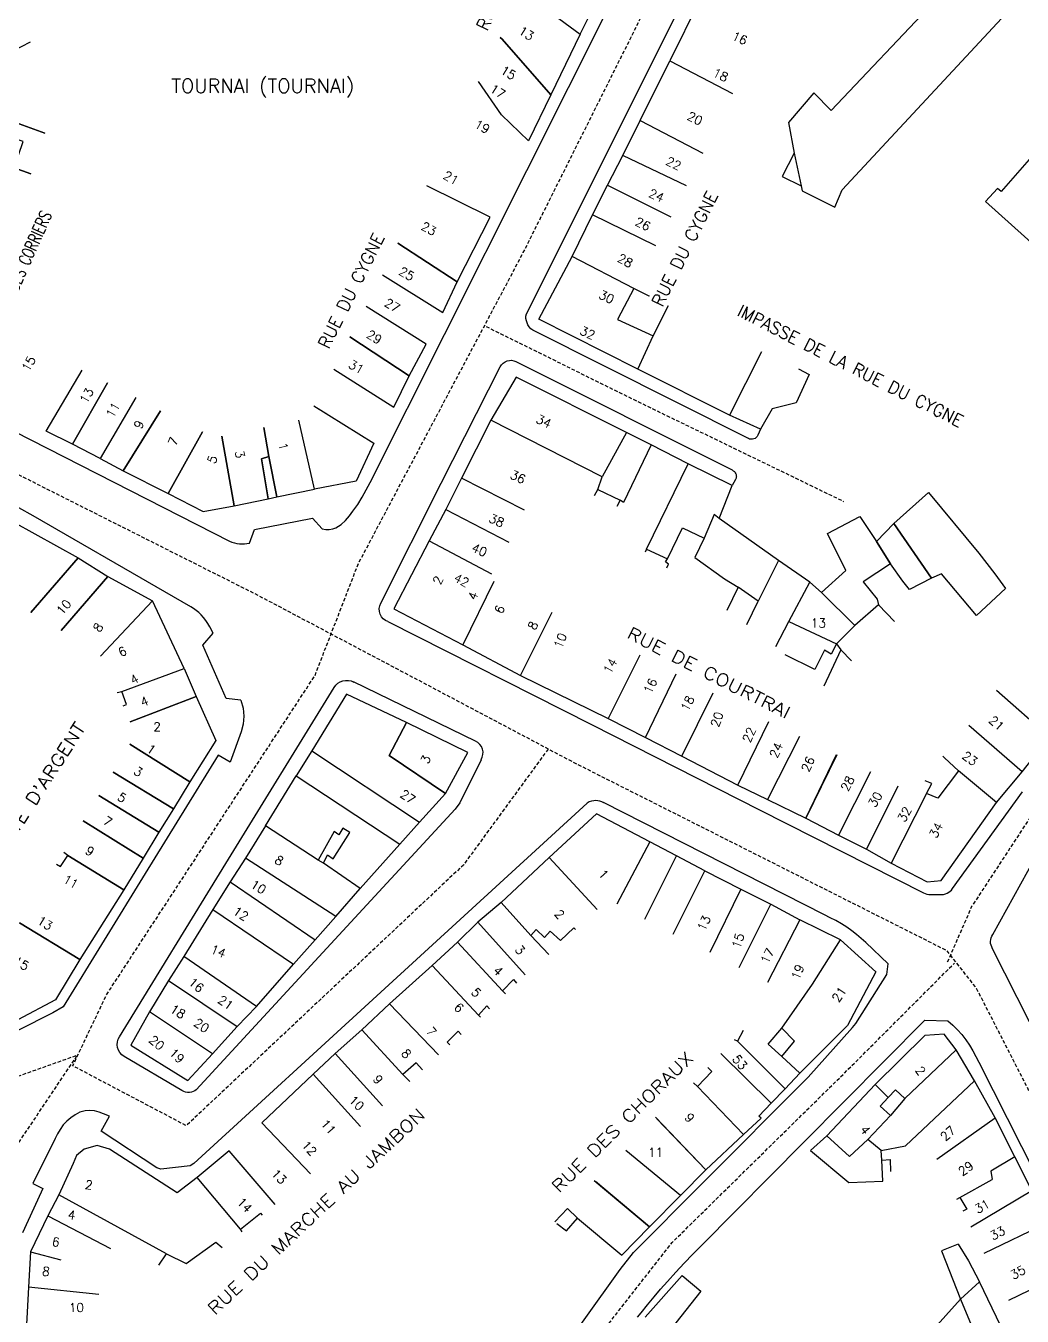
# Model space of a CAD drawing. Header units: millimetres. Extents: x 80000 to 81000, y 144000 to 145000.
# Drawn here: x 80439.8 to 80580.9, y 144588.9 to 144771.5 of the extents above; entities that cross this region are included whole.
import ezdxf
from ezdxf.enums import TextEntityAlignment as Align

# ---------------------------------------------------------------- set-up
doc = ezdxf.new("R2010")
doc.units = ezdxf.units.MM
doc.linetypes.add('DASHED', pattern=[0.75, 0.5, -0.25])
for name, color, linetype in [('W0001', 6, 'DASHED'), ('W0008', 7, 'CONTINUOUS'), ('W0100', 7, 'CONTINUOUS'), ('W0980', 7, 'CONTINUOUS'), ('W0989', 7, 'CONTINUOUS'), ('W0991', 7, 'CONTINUOUS')]:
    doc.layers.add(name, color=color, linetype=linetype)
doc.styles.get("Standard").update_dxf_attribs({"font": 'romans.shx', "width": 0.85})

msp = doc.modelspace()

# ---------------------------------------------------------------- linework, layer by layer
at = {"layer": 'W0001', "flags": 128}
for points in [[(80091.26, 145000), (80154.83, 144930.11), (80181.85, 144898.66), (80191.75, 144883.13), (80219.83, 144828.91), (80237.91, 144810.29), (80254.89, 144795.25), (80294.08, 144768.24), (80322.89, 144753.24), (80347.8, 144741.58), (80356.22, 144739.4), (80381.12, 144731.64), (80412.04, 144719.98), (80422.46, 144716.19), (80472.62, 144690.94), (80517.64, 144667.11), (80570.12, 144640.65), (80574.36, 144635.27), (80607.21, 144571.18), (80640.09, 144537.79), (80670.07, 144503.23)], [(80513.74, 144669.14), (80501.74, 144652.72), (80462.51, 144615.82), (80446.44, 144624.3), (80451.23, 144634.37), (80480.73, 144679.55), (80486.9, 144695.45), (80510.22, 144739.42), (80541.48, 144801.85), (80549.93, 144821.23), (80587.01, 144864.14)], [(80667.38, 144737.21), (80645.44, 144717.15), (80626.41, 144704.04), (80603.63, 144686.39), (80592.97, 144675.1), (80583.36, 144661.57), (80573.7, 144646.84), (80570.2, 144638.85)], [(80504.95, 144728.97), (80526.06, 144718.52), (80555.58, 144704.2)], [(80568.62, 144519.96), (80593.43, 144495.77), (80582.15, 144479.78), (80555.5, 144505.43), (80519.86, 144534.94), (80501.79, 144549.89), (80501.79, 144554.38), (80516.57, 144580.44), (80531.31, 144599.3), (80556.33, 144623.9), (80571.28, 144638.85)], [(80446.82, 144469.09), (80430.88, 144601.59), (80447.07, 144625.77), (80422.26, 144616.95), (80418.59, 144613.49), (80430.88, 144601.38)]]:
    msp.add_lwpolyline(points, dxfattribs=at)
at = {"layer": 'W0008'}
for points in [[(80543.81, 144714.43), (80543.43, 144713.56), (80543.33, 144713.38), (80543.2, 144713.24), (80543.04, 144713.12), (80542.86, 144713.04), (80542.67, 144713), (80542.47, 144712.99), (80542.27, 144713.02), (80542.09, 144713.1), (80511.56, 144728.43), (80511.28, 144728.63), (80511.05, 144728.89), (80510.88, 144729.18), (80510.76, 144729.48), (80510.66, 144729.77), (80510.59, 144730.09), (80510.59, 144730.42), (80510.69, 144730.74), (80518.83, 144747.04), (80531.03, 144771.41), (80542.77, 144794.85)], [(80471.45, 144698.28), (80472.15, 144700.22), (80480.38, 144701.82), (80481.77, 144700.32), (80482.26, 144700.23), (80482.75, 144700.22), (80483.24, 144700.3), (80483.7, 144700.46), (80484.44, 144700.91), (80485.06, 144701.5), (80485.6, 144702.15), (80486.11, 144702.81), (80486.8, 144703.77), (80487.42, 144704.79), (80487.99, 144705.83), (80488.53, 144706.89), (80499.08, 144727.84), (80510.71, 144751.04), (80522.51, 144774.52)], [(80491.06, 144687.19), (80490.7, 144687.35), (80490.39, 144687.58), (80490.13, 144687.88), (80489.95, 144688.22), (80489.85, 144688.61), (80489.84, 144689.02), (80489.91, 144689.41), (80490.05, 144689.78), (80498.61, 144706.76), (80506.93, 144723.23), (80507.12, 144723.52), (80507.36, 144723.76), (80507.64, 144723.96), (80507.95, 144724.1), (80508.26, 144724.16), (80508.57, 144724.18), (80508.88, 144724.12), (80509.18, 144724.01), (80539.79, 144708.66), (80539.96, 144708.55), (80540.11, 144708.42), (80540.23, 144708.26), (80540.32, 144708.08), (80540.35, 144707.99), (80540.37, 144707.89), (80540.38, 144707.79), (80540.39, 144707.69), (80540.38, 144707.59), (80540.36, 144707.49), (80540.33, 144707.39), (80540.29, 144707.3), (80539.8, 144706.43)], [(80438.18, 144714.08), (80468.64, 144698.59), (80468.97, 144698.45), (80469.32, 144698.34), (80469.68, 144698.26), (80470.04, 144698.21), (80470.39, 144698.19), (80470.74, 144698.19), (80471.1, 144698.22), (80471.45, 144698.28)], [(80459.47, 144691.41), (80440.82, 144702.17), (80438.81, 144703.31)], [(80470.24, 144676.04), (80468.17, 144676.3), (80464.87, 144683.85), (80466.32, 144685.55), (80465.83, 144686.44), (80465.56, 144686.9), (80465.27, 144687.34), (80464.95, 144687.75), (80464.6, 144688.15), (80464.27, 144688.47), (80463.92, 144688.76), (80463.55, 144689.03), (80463.16, 144689.28), (80459.47, 144691.41)], [(80491.06, 144687.21), (80519.99, 144672.55), (80543.65, 144660.55), (80566.88, 144648.78), (80567.12, 144648.67), (80567.37, 144648.6), (80567.62, 144648.55), (80567.88, 144648.54), (80569.18, 144648.53), (80569.45, 144648.54), (80569.73, 144648.57), (80569.99, 144648.64), (80570.25, 144648.74), (80570.46, 144648.86), (80570.66, 144649.01), (80570.83, 144649.18), (80570.98, 144649.38), (80580.88, 144663.1)], [(80504.28, 144667.6), (80501.22, 144661.52), (80500.58, 144660.63), (80482.43, 144640.95), (80463.92, 144620.92), (80463.71, 144620.75), (80463.48, 144620.64), (80463.23, 144620.57), (80462.97, 144620.54), (80462.69, 144620.54), (80462.42, 144620.58), (80462.15, 144620.67), (80461.9, 144620.79), (80453.7, 144625.61), (80453.37, 144625.86), (80453.1, 144626.16), (80452.9, 144626.51), (80452.78, 144626.9), (80452.74, 144627.29), (80452.77, 144627.68), (80452.88, 144628.05), (80453.06, 144628.39), (80468.12, 144652.93), (80483.46, 144677.87), (80483.69, 144678.18), (80483.98, 144678.45), (80484.31, 144678.65), (80484.67, 144678.8), (80485.06, 144678.86), (80485.46, 144678.86), (80485.85, 144678.78), (80486.22, 144678.63)], [(80504.25, 144667.64), (80504.42, 144667.98), (80504.52, 144668.35), (80504.53, 144668.74), (80504.46, 144669.11), (80504.31, 144669.48), (80504.08, 144669.8), (80503.79, 144670.07), (80503.45, 144670.28), (80486.17, 144678.65)], [(80470.24, 144676.04), (80470.56, 144674.95), (80470.67, 144673.81), (80470.59, 144672.67), (80470.29, 144671.57), (80468.73, 144667.27), (80467.03, 144668.28), (80456.71, 144651.52), (80445.09, 144632.64), (80443.64, 144631.8), (80423.55, 144621.68), (80423.13, 144621.49), (80422.69, 144621.36), (80422.23, 144621.29), (80421.77, 144621.28), (80421.31, 144621.33), (80420.87, 144621.46), (80420.44, 144621.64), (80420.04, 144621.87)], [(80521.62, 144661.55), (80521.36, 144661.68), (80521.08, 144661.78), (80520.8, 144661.83), (80520.51, 144661.85), (80520.19, 144661.83), (80519.87, 144661.78), (80519.57, 144661.67), (80519.29, 144661.48), (80490.07, 144634.74), (80463.57, 144610.46), (80463.05, 144610.14), (80458.9, 144609.67), (80458.34, 144609.85), (80450.48, 144615.04), (80451.66, 144617.16), (80450.81, 144617.52), (80450.19, 144617.75), (80449.54, 144617.91), (80448.87, 144617.99), (80448.2, 144617.93), (80447.46, 144617.72), (80446.78, 144617.38), (80446.17, 144616.95), (80445.6, 144616.47), (80445.09, 144615.92), (80444.65, 144615.3), (80444.27, 144614.65), (80443.93, 144613.99), (80440.81, 144607.65), (80442.21, 144606.93), (80440.93, 144604.16), (80440.12, 144602.42), (80439.33, 144600.66)], [(80513.99, 144581.55), (80523.96, 144595.48), (80525.83, 144597.86), (80535.5, 144607.58), (80550.54, 144622.67), (80556.82, 144629.7), (80557.3, 144630.31), (80561.69, 144637.23), (80561.89, 144638.75), (80558.72, 144641.74), (80558.08, 144642.32), (80557.42, 144642.89), (80556.74, 144643.43), (80556.03, 144643.93), (80555.27, 144644.41), (80554.48, 144644.85), (80553.68, 144645.26), (80552.88, 144645.66), (80521.56, 144661.59)], [(80587.15, 144620.19), (80576.65, 144640.88), (80576.54, 144641.12), (80576.44, 144641.37), (80576.38, 144641.63), (80576.37, 144641.9), (80576.4, 144642.16), (80576.47, 144642.41), (80576.56, 144642.64), (80576.68, 144642.87), (80586.63, 144660.82)], [(80526.41, 144588.72), (80526.89, 144589.35), (80527.8, 144590.48), (80528.73, 144591.59), (80529.67, 144592.69), (80530.63, 144593.77), (80531.82, 144595.07), (80533.02, 144596.35), (80534.24, 144597.62), (80535.47, 144598.87), (80549.92, 144613.48), (80567.07, 144630.76), (80570.34, 144630.68), (80571.03, 144630.06), (80571.68, 144629.4), (80572.3, 144628.71), (80572.87, 144627.98), (80573.39, 144627.22), (80573.85, 144626.42), (80574.28, 144625.61), (80574.7, 144624.8), (80588.78, 144597.01)]]:
    msp.add_lwpolyline(points, dxfattribs=at)
at = {"layer": 'W0100'}
for p, q in [((80535.16, 144775.08), (80530.95, 144766.57)), ((80526.76, 144758.12), (80530.95, 144766.57)), ((80530.95, 144766.57), (80539.82, 144761.96)), ((80551.38, 144762.02), (80547.79, 144757.82)), ((80524.32, 144753.19), (80526.76, 144758.12)), ((80526.76, 144758.12), (80535.63, 144753.49)), ((80547.79, 144757.82), (80548.57, 144753.52)), ((80522.16, 144748.99), (80524.32, 144753.19)), ((80533.33, 144748.85), (80524.32, 144753.19)), ((80548.57, 144753.52), (80549.57, 144748.86)), ((80520, 144744.78), (80522.16, 144748.99)), ((80522.16, 144748.99), (80531.09, 144744.5)), ((80549.57, 144748.86), (80549.71, 144748.18)), ((80549.71, 144748.18), (80554.31, 144745.86)), ((80517.16, 144738.85), (80520, 144744.78)), ((80528.98, 144740.38), (80520, 144744.78)), ((80525.87, 144734.36), (80517.16, 144738.85)), ((80528.04, 144733.26), (80525.87, 144734.36)), ((80528.61, 144727.62), (80530.77, 144731.91)), ((80526.43, 144722.9), (80528.61, 144727.62)), ((80543.97, 144725.35), (80539.42, 144716.43)), ((80539.42, 144716.43), (80526.43, 144722.9)), ((80505.61, 144715.69), (80501.48, 144707.48)), ((80521.41, 144707.66), (80505.61, 144715.69)), ((80524.82, 144713.94), (80521.41, 144707.66)), ((80528.34, 144712.23), (80524.82, 144713.94)), ((80528.34, 144712.23), (80524.43, 144704.03)), ((80533.57, 144709.5), (80528.34, 144712.23)), ((80527.67, 144697.46), (80533.57, 144709.5)), ((80501.48, 144707.48), (80499.27, 144703.03)), ((80510.39, 144702.94), (80501.48, 144707.48)), ((80520.76, 144705.88), (80521.41, 144707.66)), ((80520.31, 144705.02), (80520.76, 144705.88)), ((80520.76, 144705.88), (80523.93, 144704.39)), ((80567.57, 144705.45), (80574.7, 144696.86)), ((80524.43, 144704.03), (80523.93, 144704.39)), ((80499.27, 144703.03), (80496.9, 144698.64)), ((80499.27, 144703.03), (80508.16, 144698.45)), ((80537.24, 144702.33), (80535.82, 144699)), ((80537.97, 144701.8), (80537.24, 144702.33)), ((80546.35, 144695.82), (80537.97, 144701.8)), ((80496.9, 144698.64), (80505.74, 144693.96)), ((80560.23, 144698.51), (80562.19, 144695.36)), ((80527.67, 144697.46), (80527.46, 144697.02)), ((80527.67, 144697.46), (80530.62, 144696.05)), ((80574.7, 144696.86), (80577, 144693.94)), ((80546.35, 144695.82), (80543.46, 144690.06)), ((80550.79, 144692.78), (80546.35, 144695.82)), ((80506.05, 144692.87), (80501.67, 144683.88)), ((80538.72, 144693.26), (80540.65, 144692.04)), ((80547.83, 144687.21), (80550.79, 144692.78)), ((80552.45, 144691.28), (80550.79, 144692.78)), ((80577, 144693.94), (80578.51, 144691.88)), ((80543.46, 144690.06), (80540.65, 144692.04)), ((80557.14, 144686.63), (80552.45, 144691.28)), ((80578.51, 144691.88), (80574.4, 144688.07)), ((80541.85, 144686.78), (80543.46, 144690.06)), ((80560.52, 144689.57), (80557.14, 144686.63)), ((80560.33, 144690.35), (80560.52, 144689.57)), ((80562.79, 144687.18), (80560.52, 144689.57)), ((80509.83, 144679.57), (80514.3, 144688.52)), ((80545.98, 144683.65), (80547.83, 144687.21)), ((80547.83, 144687.21), (80554.56, 144684.04)), ((80554.56, 144684.04), (80557.14, 144686.63)), ((80501.67, 144683.88), (80509.83, 144679.57)), ((80554.56, 144684.04), (80555.16, 144683.21)), ((80526.7, 144682.43), (80522.24, 144673.48)), ((80555.16, 144683.21), (80552.77, 144678.03)), ((80556.71, 144681.63), (80555.16, 144683.21)), ((80527.52, 144670.76), (80531.86, 144679.78)), ((80509.83, 144679.57), (80522.24, 144673.48)), ((80532.65, 144668.12), (80537.09, 144677.09)), ((80584.72, 144670.8), (80577.21, 144677.43)), ((80491.23, 144668.24), (80493.69, 144672.91)), ((80522.24, 144673.48), (80527.52, 144670.76)), ((80540.59, 144664.03), (80544.98, 144673.02)), ((80580.84, 144665.9), (80573.31, 144672.49)), ((80527.52, 144670.76), (80532.65, 144668.12)), ((80549.31, 144670.91), (80544.82, 144661.98)), ((80580.84, 144665.9), (80584.72, 144670.8)), ((80480.27, 144668.89), (80478.08, 144665.33)), ((80480.27, 144668.89), (80495.53, 144658.81)), ((80499.23, 144662.85), (80491.23, 144668.24)), ((80532.65, 144668.12), (80540.59, 144664.03)), ((80473.71, 144658.25), (80478.08, 144665.33)), ((80478.08, 144665.33), (80492.75, 144655.66)), ((80559.37, 144665.9), (80554.87, 144656.97)), ((80577.22, 144661.59), (80571.86, 144666.07)), ((80577.22, 144661.59), (80580.84, 144665.9)), ((80540.59, 144664.03), (80544.82, 144661.98)), ((80563.26, 144663.9), (80558.79, 144654.95)), ((80495.53, 144658.81), (80499.23, 144662.85)), ((80544.82, 144661.98), (80550.21, 144659.36)), ((80567.32, 144662.84), (80562.3, 144652.98)), ((80520.6, 144659.98), (80513.89, 144653.78)), ((80528.14, 144656.01), (80520.6, 144659.98)), ((80473.71, 144658.25), (80470.91, 144653.69)), ((80481.17, 144653.41), (80473.71, 144658.25)), ((80550.21, 144659.36), (80554.87, 144656.97)), ((80528.14, 144656.01), (80523.47, 144647.17)), ((80531.9, 144654.02), (80528.14, 144656.01)), ((80554.87, 144656.97), (80558.79, 144654.95)), ((80492.75, 144655.66), (80487.14, 144649.42)), ((80558.79, 144654.95), (80562.3, 144652.98)), ((80470.91, 144653.69), (80468.71, 144650.32)), ((80483.68, 144645.44), (80470.91, 144653.69)), ((80481.92, 144653), (80481.17, 144653.41)), ((80487.14, 144649.42), (80481.92, 144653)), ((80513.89, 144653.78), (80507.07, 144647.43)), ((80513.89, 144653.78), (80520.66, 144646.42)), ((80527.41, 144645.08), (80531.9, 144654.02)), ((80535.91, 144651.88), (80531.9, 144654.02)), ((80531.46, 144642.93), (80535.91, 144651.88)), ((80535.91, 144651.88), (80541.01, 144649.32)), ((80468.71, 144650.32), (80466.27, 144646.45)), ((80468.71, 144650.32), (80480.78, 144642.11)), ((80483.68, 144645.44), (80487.14, 144649.42)), ((80541.01, 144649.32), (80536.61, 144640.34)), ((80541.01, 144649.32), (80545.27, 144647.17)), ((80511.3, 144642.75), (80507.07, 144647.43)), ((80540.8, 144638.22), (80545.27, 144647.17)), ((80466.27, 144646.45), (80462.16, 144639.78)), ((80466.27, 144646.45), (80477.71, 144638.7)), ((80480.78, 144642.11), (80483.68, 144645.44)), ((80477.71, 144638.7), (80480.78, 144642.11)), ((80500.89, 144641.78), (80507.3, 144634.91)), ((80513.82, 144640.06), (80511.3, 144642.75)), ((80551.18, 144635.88), (80555.13, 144642.14)), ((80462.16, 144639.78), (80459.99, 144636.36)), ((80472.46, 144632.71), (80462.16, 144639.78)), ((80472.46, 144632.71), (80477.71, 144638.7)), ((80503.86, 144631.47), (80497.33, 144638.5)), ((80459.99, 144636.36), (80457.3, 144631.93)), ((80459.99, 144636.36), (80469.72, 144629.85)), ((80546.81, 144629.62), (80551.18, 144635.88)), ((80507.72, 144634.47), (80507.3, 144634.91)), ((80469.72, 144629.85), (80472.46, 144632.71)), ((80457.3, 144631.93), (80454.64, 144627.21)), ((80466.24, 144626), (80457.3, 144631.93)), ((80504.15, 144631.18), (80503.86, 144631.47)), ((80466.24, 144626), (80469.72, 144629.85)), ((80487.36, 144629.4), (80483.58, 144626.06)), ((80487.36, 144629.4), (80493.15, 144623.09)), ((80540.56, 144627.77), (80540.12, 144627.98)), ((80547.31, 144621.04), (80540.56, 144627.77)), ((80483.58, 144626.06), (80480.46, 144623.1)), ((80490.3, 144618.65), (80483.58, 144626.06)), ((80538.17, 144626.05), (80545.3, 144619.03)), ((80549.39, 144623.26), (80546.82, 144625.61)), ((80571.53, 144626.55), (80564.23, 144619.65)), ((80574.1, 144622.18), (80571.53, 144626.55)), ((80480.46, 144623.1), (80473.21, 144616.23)), ((80480.46, 144623.1), (80487.18, 144615.69)), ((80495.08, 144624.73), (80493.15, 144623.09)), ((80493.15, 144623.09), (80494.17, 144622.07)), ((80495.97, 144623.75), (80495.08, 144624.73)), ((80547.31, 144621.04), (80549.39, 144623.26)), ((80534.89, 144621.35), (80534.33, 144621.88)), ((80541.42, 144614.58), (80534.89, 144621.35)), ((80553.19, 144614.39), (80560.03, 144621.64)), ((80560.03, 144621.64), (80561.89, 144619.82)), ((80574.1, 144622.18), (80564.34, 144612.96)), ((80577.02, 144616.95), (80574.1, 144622.18)), ((80545.3, 144619.03), (80547.31, 144621.04)), ((80564.23, 144619.65), (80562.23, 144617.27)), ((80473.21, 144616.23), (80480.12, 144609)), ((80536.06, 144609.57), (80528.92, 144617.05)), ((80529.15, 144616.81), (80536.06, 144609.57)), ((80562.23, 144617.27), (80559.02, 144613.86)), ((80568.78, 144611.06), (80577.02, 144616.95)), ((80579.79, 144611.43), (80577.02, 144616.95)), ((80536.06, 144609.57), (80541.42, 144614.58)), ((80553.19, 144614.39), (80550.88, 144612.3)), ((80556.42, 144611.44), (80553.19, 144614.39)), ((80468.6, 144612.28), (80464.07, 144608.51)), ((80475.08, 144604.67), (80468.6, 144612.28)), ((80532.47, 144605.92), (80524.74, 144612.32)), ((80559.02, 144613.86), (80556.42, 144611.44)), ((80560.89, 144612.32), (80559.02, 144613.86)), ((80560.89, 144612.32), (80564.34, 144612.96)), ((80560.97, 144610.92), (80560.89, 144612.32)), ((80561.13, 144607.98), (80560.97, 144610.92)), ((80579.79, 144611.43), (80576.42, 144609.39)), ((80582.2, 144606.63), (80579.79, 144611.43)), ((80470.21, 144601.15), (80464.07, 144608.51)), ((80532.47, 144605.92), (80536.06, 144609.57)), ((80576.42, 144609.39), (80576.61, 144608.19)), ((80520.27, 144608.08), (80528.11, 144601.49)), ((80528.11, 144601.49), (80520.43, 144607.94)), ((80572.05, 144605.66), (80576.61, 144608.19)), ((80444.48, 144606.02), (80442.92, 144603.08)), ((80459.69, 144597.68), (80444.48, 144606.02)), ((80528.11, 144601.49), (80532.47, 144605.92)), ((80571.62, 144605.42), (80572.05, 144605.66)), ((80573.6, 144601.48), (80582.2, 144606.63)), ((80442.92, 144603.08), (80451.78, 144598.44)), ((80514.69, 144602.19), (80516.47, 144604.12)), ((80516.47, 144604.12), (80517.91, 144602.71)), ((80517.91, 144602.71), (80524.18, 144597.48)), ((80524.18, 144597.48), (80528.11, 144601.49)), ((80575.46, 144597.77), (80584.47, 144602.11)), ((80470.44, 144600.81), (80470.21, 144601.15)), ((80458.61, 144596.07), (80459.69, 144597.68)), ((80459.69, 144597.68), (80462.48, 144596.31)), ((80571.77, 144599.04), (80573.23, 144596.69)), ((80573.23, 144596.69), (80574.83, 144593.72)), ((80527.49, 144588.7), (80532.7, 144594.6)), ((80578.97, 144591.13), (80587.96, 144595.52)), ((80440.18, 144592.98), (80439.85, 144586.79)), ((80450.14, 144591.94), (80440.18, 144592.98)), ((80574.83, 144593.72), (80572.14, 144591.25)), ((80576.59, 144589.97), (80574.83, 144593.72)), ((80552.15, 144569.25), (80572.14, 144591.25)), ((80572.14, 144591.25), (80576.98, 144579.69)), ((80579.95, 144583.07), (80576.59, 144589.97))]:
    msp.add_line(p, q, dxfattribs=at)
for points in [[(80554.31, 144745.86), (80555.38, 144748.29), (80584.19, 144779.38), (80596.39, 144769.2), (80577.88, 144748.08), (80577.37, 144748.49), (80575.66, 144746.66), (80583.03, 144740.07), (80585.34, 144742.64), (80584.47, 144743.42), (80586.96, 144746.35), (80587.47, 144745.99), (80586.27, 144743.93), (80585.94, 144742.32), (80585.94, 144740.08), (80586.58, 144737.74), (80587.87, 144736.09), (80590.64, 144734.13), (80593.54, 144733.72), (80596.59, 144734.13), (80599.27, 144735.79), (80600.6, 144734.32), (80614.46, 144746.64)], [(80564.9, 144777.87), (80568.31, 144774.81), (80553.82, 144759.54), (80551.38, 144762.02)], [(80510.11, 144776.37), (80518.28, 144770.35), (80514.11, 144761.74), (80507.24, 144769.63), (80506.94, 144769.88)], [(80510.11, 144776.37), (80518.28, 144770.35), (80520.42, 144774.61)], [(80433.09, 144759.74), (80431.47, 144764.64), (80440.44, 144769.26)], [(80506.94, 144769.88), (80507.24, 144769.63), (80514.11, 144761.74), (80510.95, 144755.26), (80507.12, 144758.94), (80503.9, 144763.63)], [(80432.35, 144757.56), (80433.09, 144759.74), (80442.5, 144756.35)], [(80442.5, 144756.35), (80433.09, 144759.74)], [(80440.49, 144750.56), (80438.13, 144751.41), (80439.41, 144755.16), (80432.35, 144757.56)], [(80429.84, 144750.23), (80431.08, 144753.94), (80438.13, 144751.41), (80440.49, 144750.56)], [(80548.57, 144753.52), (80546.86, 144750.18), (80549.57, 144748.86)], [(80505.53, 144744.43), (80496.56, 144748.86)], [(80492.44, 144740.77), (80500.87, 144735.29), (80505.53, 144744.43)], [(80490.29, 144736.29), (80498.82, 144730.93), (80500.87, 144735.29), (80492.44, 144740.77)], [(80526.43, 144722.9), (80512.43, 144730.02), (80517.16, 144738.85)], [(80525.87, 144734.36), (80523.55, 144729.93), (80528.61, 144727.62)], [(80528.05, 144733.29), (80528.04, 144733.26)], [(80485.67, 144727.48), (80494.06, 144721.98), (80496.48, 144726.47), (80487.97, 144731.77)], [(80483.4, 144722.93), (80491.88, 144717.52), (80494.06, 144721.98), (80485.67, 144727.48)], [(80446.4, 144712.29), (80442.68, 144714.15), (80447.75, 144722.79)], [(80524.82, 144713.94), (80509.23, 144721.81), (80505.61, 144715.69)], [(80549.17, 144722.98), (80550.69, 144722.18), (80548.86, 144718.13)], [(80450.34, 144710.29), (80446.4, 144712.29), (80451.38, 144720.98)], [(80451.38, 144720.98), (80446.4, 144712.29)], [(80455.37, 144718.93), (80450.34, 144710.29), (80453.56, 144708.51), (80458.84, 144717.04)], [(80455.37, 144718.93), (80450.34, 144710.29)], [(80548.86, 144718.13), (80545.47, 144717.31), (80543.81, 144714.43), (80539.42, 144716.43)], [(80458.84, 144717.04), (80453.56, 144708.51), (80459.93, 144705.33), (80464.81, 144714.07)], [(80480.57, 144717.75), (80482.57, 144716.5)], [(80480.57, 144717.75), (80489.05, 144712.42)], [(80467.53, 144713.42), (80469.28, 144703.57), (80474.1, 144704.57), (80473.16, 144710.21), (80474.22, 144710.55), (80473.51, 144714.68)], [(80473.51, 144714.68), (80474.22, 144710.55), (80475.34, 144704.85)], [(80475.34, 144704.85), (80480.65, 144705.95), (80478.43, 144715.71)], [(80489.05, 144712.42), (80486.55, 144707.07), (80480.65, 144705.95), (80478.43, 144715.71)], [(80464.81, 144714.07), (80459.93, 144705.33), (80464.91, 144702.76), (80469.28, 144703.57), (80467.53, 144713.42)], [(80474.1, 144704.57), (80475.34, 144704.85), (80474.22, 144710.55), (80473.16, 144710.21), (80474.1, 144704.57)], [(80537.97, 144701.8), (80539.8, 144706.43), (80533.57, 144709.5)], [(80568, 144693.33), (80562.68, 144701.05), (80567.57, 144705.45)], [(80523.93, 144704.39), (80523.48, 144703.48)], [(80552.45, 144691.28), (80555.9, 144694.43), (80553.3, 144699.64), (80557.86, 144702.06), (80560.23, 144698.51)], [(80430.7, 144693.95), (80438, 144701.32), (80447.22, 144696.19), (80440.52, 144688.48)], [(80530.62, 144696.05), (80532.78, 144700.45), (80535.82, 144699)], [(80560.23, 144698.51), (80562.68, 144701.05), (80568, 144693.33)], [(80496.9, 144698.64), (80491.88, 144688.99), (80501.67, 144683.88)], [(80535.82, 144699), (80534.53, 144696.28), (80538.72, 144693.26)], [(80563.94, 144692.91), (80562.19, 144695.36), (80560.23, 144698.51)], [(80440.52, 144688.48), (80447.22, 144696.19), (80451.43, 144693.57), (80444.78, 144685.93)], [(80530.8, 144695.32), (80530.34, 144695.64), (80530.62, 144696.05)], [(80530.56, 144694.81), (80530.8, 144695.32)], [(80562.19, 144695.36), (80558.36, 144692.79), (80560.33, 144690.35)], [(80444.78, 144685.93), (80451.43, 144693.57), (80457.74, 144690.11), (80450.35, 144682.31)], [(80568, 144693.33), (80564.91, 144691.73), (80563.94, 144692.91)], [(80574.4, 144688.07), (80569.43, 144693.95), (80568, 144693.33)], [(80540.65, 144692.04), (80539.03, 144688.76)], [(80462.21, 144680.54), (80457.74, 144690.11), (80450.35, 144682.31)], [(80554.56, 144684.04), (80553.82, 144682.57), (80552.85, 144683.12), (80551.51, 144680.41), (80547.3, 144682.46)], [(80452.75, 144677.16), (80453.37, 144677.29), (80462.21, 144680.54)], [(80453.59, 144675.26), (80454.03, 144675.44), (80453.37, 144677.29), (80462.21, 144680.54), (80463.91, 144676.57), (80454.57, 144672.98)], [(80454.57, 144672.98), (80463.91, 144676.57), (80466.7, 144670.37), (80463.01, 144664.51), (80454.54, 144669.84)], [(80493.69, 144672.91), (80485.2, 144676.91), (80480.27, 144668.89)], [(80493.69, 144672.91), (80491.23, 144668.24), (80499.23, 144662.85)], [(80499.23, 144662.85), (80502.39, 144668.67), (80493.69, 144672.91)], [(80454.54, 144669.84), (80463.01, 144664.51), (80460.71, 144660.67), (80452.18, 144665.89)], [(80550.21, 144659.36), (80554.56, 144668.36)], [(80554.63, 144668.33), (80550.21, 144659.36)], [(80569.64, 144668.12), (80569.84, 144667.91), (80571.86, 144666.07)], [(80452.18, 144665.89), (80460.71, 144660.67), (80458.65, 144657.37)], [(80478.08, 144665.33), (80492.75, 144655.66), (80495.53, 144658.81)], [(80571.86, 144666.07), (80568.93, 144662.19), (80567.32, 144662.84)], [(80567.32, 144662.84), (80568.04, 144664.26), (80567.13, 144664.63)], [(80450.11, 144662.58), (80458.65, 144657.37), (80456.39, 144653.68), (80447.91, 144658.98)], [(80458.65, 144657.37), (80450.11, 144662.58)], [(80562.3, 144652.98), (80567.39, 144650.35), (80569.4, 144650.52), (80577.22, 144661.59)], [(80447.91, 144658.98), (80456.39, 144653.68), (80453.68, 144649.2), (80445.74, 144654.07)], [(80481.92, 144653), (80482.5, 144654.15), (80483.3, 144653.59), (80485.65, 144657.31), (80484.66, 144657.94), (80484.09, 144657.02), (80483.43, 144657.47), (80481.17, 144653.41)], [(80445.74, 144654.07), (80445.19, 144654.48)], [(80444.14, 144652.83), (80444.69, 144652.51), (80445.74, 144654.07), (80453.68, 144649.2), (80447.43, 144639.35), (80438.88, 144644.53)], [(80507.07, 144647.43), (80503.81, 144644.62), (80510.5, 144637.18)], [(80545.27, 144647.17), (80549.37, 144644.98), (80544.81, 144636.07)], [(80438.88, 144644.53), (80447.43, 144639.35), (80444.01, 144633.65), (80438.67, 144630.8), (80433.98, 144639.65)], [(80510.5, 144637.18), (80503.81, 144644.62), (80500.89, 144641.78)], [(80511.3, 144642.75), (80512.06, 144643.61), (80513.22, 144642.48), (80514.02, 144643.34), (80515.47, 144642.05), (80517.36, 144643.83), (80517.61, 144643.58)], [(80555.13, 144642.14), (80549.37, 144644.98), (80544.81, 144636.07)], [(80507.3, 144634.91), (80500.89, 144641.78), (80497.33, 144638.5)], [(80555.13, 144642.14), (80560.14, 144637.59), (80556.12, 144630), (80549.39, 144623.26)], [(80497.33, 144638.5), (80491.29, 144633.06), (80498.24, 144625.86)], [(80507.3, 144634.91), (80508.82, 144636.5), (80509.27, 144635.99)], [(80498.24, 144625.86), (80491.29, 144633.06), (80487.36, 144629.4)], [(80503.86, 144631.47), (80505.05, 144632.79), (80505.45, 144632.38)], [(80499.82, 144627.28), (80499.46, 144627.66), (80500.99, 144629.19), (80501.43, 144628.73)], [(80541.34, 144629.29), (80540.56, 144627.77)], [(80546.82, 144625.61), (80544.88, 144627.38), (80546.81, 144629.62)], [(80546.82, 144625.61), (80548.64, 144627.79), (80546.81, 144629.62)], [(80571.53, 144626.55), (80569.82, 144628.77), (80567.08, 144628.61), (80560.03, 144621.64)], [(80454.64, 144627.21), (80462.73, 144622.2), (80466.24, 144626)], [(80536.33, 144624.06), (80536.91, 144623.47), (80534.89, 144621.35)], [(80561.89, 144619.82), (80560.76, 144618.6), (80562.23, 144617.27)], [(80561.89, 144619.82), (80562.91, 144620.92), (80564.23, 144619.65)], [(80541.42, 144614.58), (80543.89, 144616.89), (80543.57, 144617.16), (80545.3, 144619.03)], [(80464.07, 144608.51), (80461.21, 144606.3), (80451.66, 144612.51), (80449.88, 144613.02), (80448.04, 144612.52), (80446.96, 144611.58), (80446.48, 144610.49), (80444.48, 144606.02)], [(80550.88, 144612.3), (80556.33, 144607.76), (80561.13, 144607.98)], [(80560.97, 144610.92), (80562.16, 144611.03), (80562.19, 144609.36)], [(80572.05, 144605.66), (80573.03, 144604.02), (80572.47, 144603.72)], [(80442.92, 144603.08), (80440.44, 144597.97), (80440.18, 144592.98)], [(80470.21, 144601.15), (80473, 144603.42), (80473.24, 144603.14)], [(80514.98, 144601.96), (80516.33, 144600.93), (80517.91, 144602.71)], [(80462.48, 144596.31), (80466.72, 144599.35), (80467.6, 144598.6)], [(80571.77, 144599.04), (80569.42, 144598.09), (80572.14, 144591.25)], [(80532.7, 144594.6), (80535.35, 144592.4), (80530.39, 144586.14), (80529.42, 144586.98)]]:
    msp.add_lwpolyline(points, dxfattribs=at)
at = {"layer": 'W0100', "flags": 128}
msp.add_lwpolyline([(80440.44, 144597.97), (80444.77, 144596.84)], dxfattribs=at)

# ---------------------------------------------------------------- texts
at = {"layer": 'W0980'}
msp.add_text('TOURNAI (TOURNAI)', height=2, dxfattribs=at).set_placement((80473.33, 144762.89), align=Align.MIDDLE)
at = {"layer": 'W0989'}
for p in [(80508.28, 144779.05), (80533.09, 144739.98), (80485.87, 144734.04)]:
    msp.add_text('RUE DU CYGNE', height=1.75, rotation=63.4219, dxfattribs=at).set_placement(p, align=Align.MIDDLE)
for s, rotation, width, p in [('RUE DES CORRIERS', 65.9972, 0.7, (80439.45, 144737.8)), ('IMPASSE DE LA RUE DU CYGNE', 333.2367, 0.96, (80556.53, 144723.39)), ('RUE DE COURTRAI', 332.9467, 1.2, (80536.47, 144679.94)), ("RUE DE LA TETE D'ARGENT", 57.166, 1.2, (80437.38, 144656.83)), ('RUE DES CHORAUX', 44.794, 1.2, (80524.27, 144616.34)), ('RUE DU MARCHE AU JAMBON', 43.4045, 1.2, (80480.91, 144603.67))]:
    msp.add_text(s, height=1.75, rotation=rotation, dxfattribs=dict(at, width=width)).set_placement(p, align=Align.MIDDLE)
at = {"layer": 'W0991'}
for s, rotation, p in [('13', 327.7083, (80510.66, 144770.46)), ('16', 335.5506, (80540.88, 144769.78)), ('15', 328.9125, (80508.11, 144764.88)), ('18', 334.3026, (80538.15, 144764.57)), ('17', 326.5035, (80506.59, 144762.24)), ('20', 332.5772, (80534.53, 144758.42)), ('19', 330.5242, (80504.41, 144757.25)), ('22', 333.3488, (80531.51, 144752.04)), ('21', 330.0582, (80500, 144750)), ('24', 336.5779, (80529.08, 144747.51)), ('23', 331.1871, (80496.85, 144742.81)), ('26', 334.106, (80527.15, 144743.47)), ('28', 331.0728, (80524.65, 144738.28)), ('25', 329.6514, (80493.72, 144736.42)), ('27', 328.5906, (80491.67, 144731.95)), ('30', 335.088, (80522.01, 144733.14)), ('29', 328.4286, (80489.13, 144727.47)), ('32', 335.4666, (80519.32, 144728.06)), ('15', 60.592, (80440.2, 144723.69)), ('31', 331.4955, (80486.58, 144723.24)), ('13', 60.3443, (80448.4, 144719.18)), ('11', 59.9688, (80452.13, 144717.14)), ('34', 334.539, (80513.13, 144715.53)), ('9', 64.8548, (80455.8, 144715.08)), ('7', 66.4843, (80460.66, 144712.69)), ('3', 284.2249, (80470.1, 144710.87)), ('1', 283.13, (80476.24, 144711.98)), ('5', 68.636, (80466.2, 144710.14)), ('36', 334.9135, (80509.46, 144707.66)), ('38', 336.2495, (80506.45, 144701.5)), ('40', 336.1452, (80504.02, 144697.32)), ('2', 63.6866, (80498.14, 144693.04)), ('42', 332.4101, (80501.49, 144693.05)), ('4', 67.0569, (80503.12, 144690.84)), ('10', 49.45, (80445.17, 144689.24)), ('6', 66.9212, (80506.87, 144688.91)), ('8', 65.1008, (80511.59, 144686.62)), ('13', 359.9665, (80552, 144686.98)), ('8', 56.0533, (80450.04, 144686.36)), ('10', 67.8179, (80515.46, 144684.49)), ('6', 26.8101, (80453.47, 144682.94)), ('14', 60.6205, (80522.54, 144680.91)), ('4', 28.6709, (80455.17, 144679.03)), ('16', 64.4845, (80528.22, 144678.07)), ('4', 20.823, (80456.58, 144675.88)), ('18', 64.1703, (80533.47, 144675.61)), ('20', 70.8171, (80537.63, 144673.34)), ('2', 0.2106, (80458.38, 144672.29)), ('21', 318.204, (80577.22, 144672.8)), ('22', 65.9665, (80542.19, 144671.15)), ('1', 327.4778, (80457.57, 144669.12)), ('24', 65.4564, (80546.03, 144668.98)), ('3', 64.0297, (80496.41, 144667.68)), ('26', 65.6573, (80550.52, 144667.01)), ('23', 324.4269, (80573.45, 144667.81)), ('3', 327.0577, (80455.71, 144665.94)), ('28', 62.7271, (80556.13, 144664.26)), ('27', 324.6837, (80493.88, 144662.38)), ('5', 327.9742, (80453.42, 144662.28)), ('30', 59.8449, (80560.05, 144662.01)), ('7', 328.5671, (80451.39, 144658.89)), ('32', 61.3039, (80564.19, 144659.91)), ('34', 62.2108, (80568.67, 144657.65)), ('9', 325.9047, (80448.86, 144654.68)), ('8', 328.6825, (80475.67, 144653.37)), ('11', 330.3252, (80446.17, 144650.36)), ('1', 311.7811, (80521.58, 144651.43)), ('10', 328.3679, (80472.73, 144649.62)), ('13', 327.9937, (80442.5, 144644.5)), ('12', 327.1031, (80470.24, 144645.83)), ('2', 312.4056, (80515.36, 144645.76)), ('13', 65.7526, (80535.81, 144644.49)), ('15', 71.3452, (80540.62, 144642.01)), ('15', 330.6154, (80439.16, 144638.79)), ('14', 338.1165, (80467.04, 144640.5)), ('3', 311.6462, (80509.77, 144640.7)), ('17', 63.5481, (80544.79, 144639.85)), ('4', 314.5397, (80506.67, 144637.73)), ('19', 67.5623, (80549.08, 144637.57)), ('16', 320.6612, (80463.93, 144635.73)), ('21', 324.8703, (80468.08, 144633.24)), ('5', 312.2482, (80503.56, 144634.68)), ('21', 55.4554, (80554.93, 144634.41)), ('18', 327.2244, (80461.32, 144631.98)), ('6', 316.2094, (80501.13, 144632.53)), ('20', 325.6552, (80464.69, 144630)), ('7', 308.9055, (80497.21, 144629.14)), ('20', 319.6735, (80458.33, 144627.56)), ('19', 316.7149, (80461.18, 144625.72)), ('8', 312.0658, (80493.68, 144626.01)), ('53', 309.3868, (80540.89, 144624.8)), ('2', 306.18, (80566.48, 144623.6)), ('9', 309.3654, (80489.66, 144622.36)), ('10', 316.4958, (80486.62, 144619.03)), ('11', 310.7346, (80482.63, 144615.66)), ('9', 311.5742, (80533.77, 144616.94)), ('27', 42.2994, (80570.34, 144614.73)), ('4', 307.3513, (80558.63, 144615.22)), ('12', 312.264, (80479.93, 144612.64)), ('11', 359.9577, (80528.95, 144612.05)), ('29', 35.9067, (80572.88, 144609.77)), ('13', 314.8864, (80475.64, 144608.62)), ('2', 351.6467, (80448.73, 144607.45)), ('14', 314.4191, (80470.77, 144604.59)), ('31', 29.2497, (80575.19, 144604.41)), ('4', 351.6467, (80446.29, 144603.18)), ('33', 28.7269, (80577.36, 144600.61)), ('6', 351.6467, (80444.05, 144599.36)), ('8', 351.6467, (80442.66, 144595.19)), ('35', 28.6784, (80580.26, 144595.06)), ('10', 0.9124, (80446.96, 144590.08))]:
    msp.add_text(s, height=1.25, rotation=rotation, dxfattribs=at).set_placement(p, align=Align.MIDDLE)

doc.saveas('drawing.dxf')
